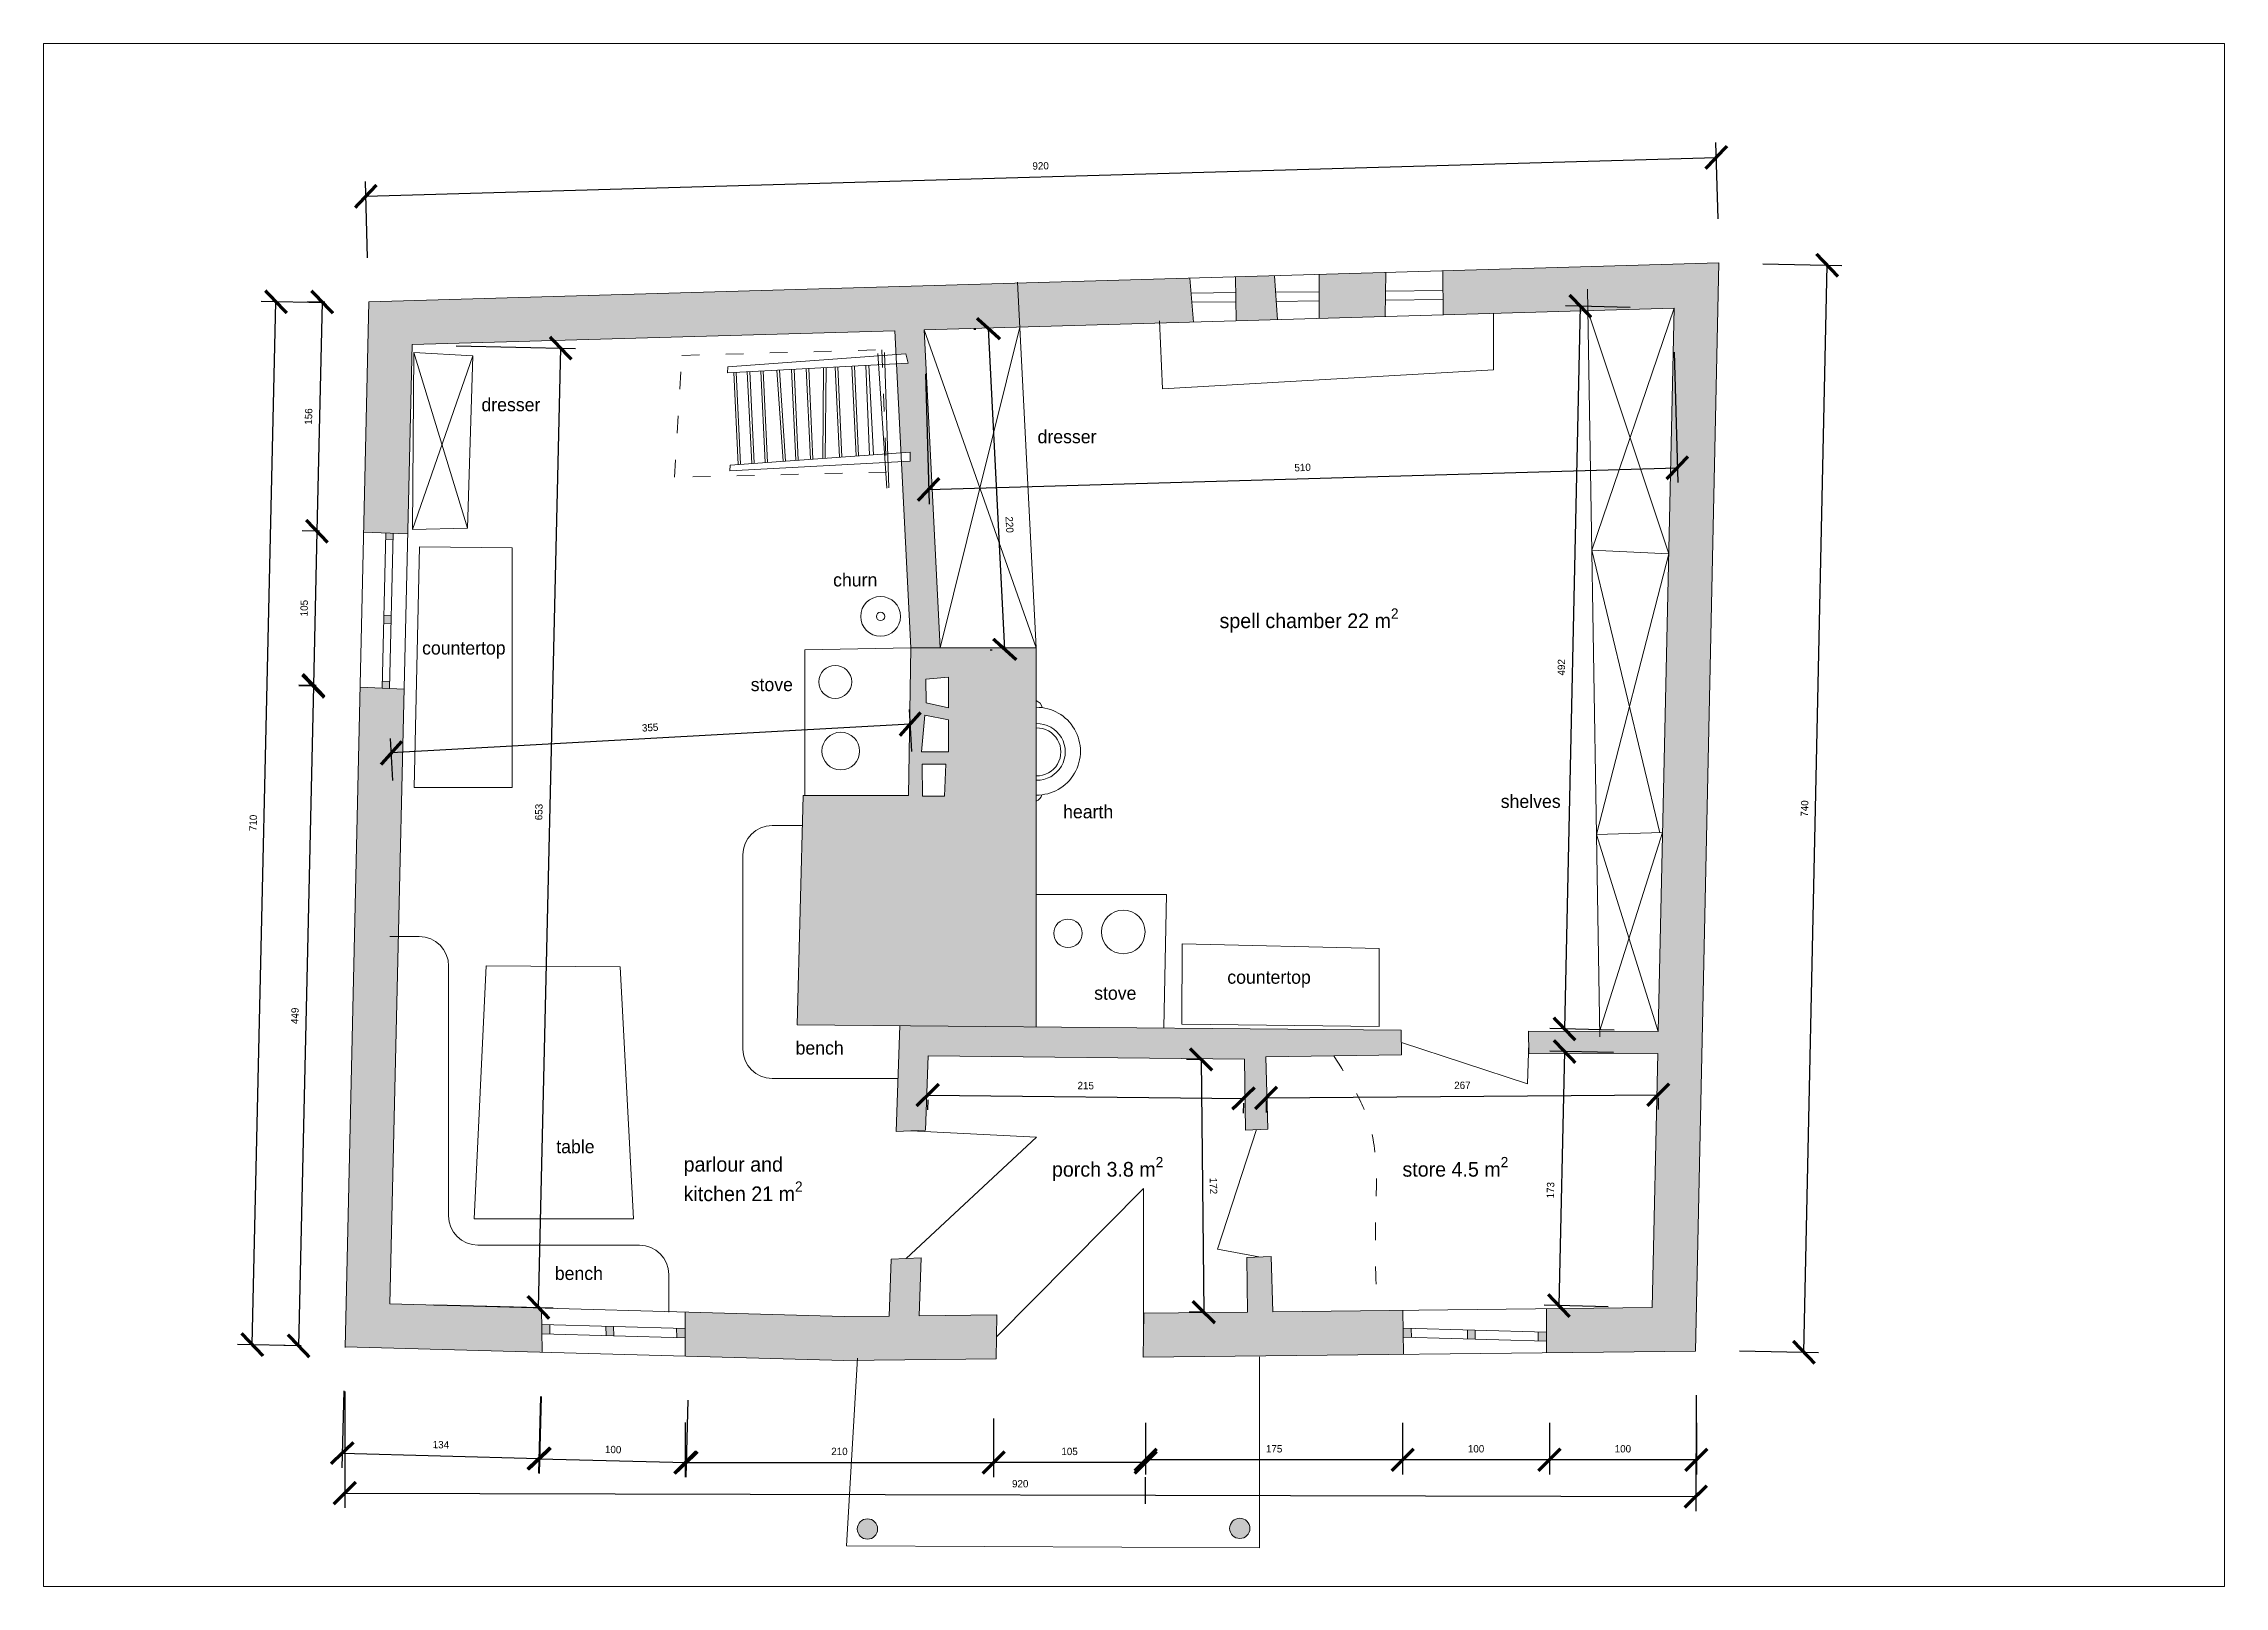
# Model space of a CAD drawing. Header units: centimetres. Extents: x 2280 to 32242, y -4577 to 2534.
# Drawn here: x 15532 to 17017, y 1484 to 2534 of the extents above; entities that cross this region are included whole.
import ezdxf

# ---------------------------------------------------------------- set-up
doc = ezdxf.new("R2010")
doc.units = ezdxf.units.CM
doc.linetypes.add('ACAD_ISO03W100', pattern=[30, 12, -18])
doc.layers.get('0').update_dxf_attribs({"lineweight": 15})
for name, color, linetype, lineweight in [('dim', 40, 'Continuous', 0), ('drzwi', 82, 'Continuous', 15), ('obiekty', 22, 'Continuous', 5), ('przerywana', 7, 'ACAD_ISO03W100', 0)]:
    doc.layers.add(name, color=color, linetype=linetype, lineweight=lineweight)
doc.styles.get("Standard").update_dxf_attribs({"font": 'cdm.shx'})
doc.dimstyles.new('mojje', dxfattribs={"dimtxt": 5, "dimasz": 15, "dimexe": 10, "dimexo": 30, "dimgap": 5, "dimtad": 1, "dimtxsty": 'Standard', "dimblk": 'ARCHTICK', "dimcen": 0, "dimadec": 0, "dimazin": 0, "dimtfac": 1, "dimtmove": 0, "dimatfit": 3, "dimldrblk": 'NONE', "dimfxl": 1, "dimarcsym": 2})

# ---------------------------------------------------------------- blocks, each defined once
blk = doc.blocks.new('_ArchTick')
at = {"color": 0, "linetype": 'ByBlock', "const_width": 0.15}
blk.add_lwpolyline([(-0.5, -0.5), (0.5, 0.5)], dxfattribs=at)
blk = doc.blocks.new('*D95')
at = {"layer": 'Defpoints', "color": 0, "transparency": 16777216}
for p in [(16672.9, 2384.8), (16746.7, 2383.2), (16657, 1644.9)]:
    blk.add_point(p, dxfattribs=at)
at = {"layer": 'dim', "color": 0, "lineweight": -2, "transparency": 16777216}
for p, q in [((16702.9, 2384.1), (16756.7, 2383)), ((16730.9, 1643.3), (16746.7, 2383.2)), ((16687, 1644.3), (16740.9, 1643.1))]:
    blk.add_line(p, q, dxfattribs=at)
at = {"layer": 'dim', "color": 0, "lineweight": -2, "transparency": 16777216, "xscale": 15, "yscale": 15, "zscale": 15}
for p, rotation in [((16746.7, 2383.2), 88.77032379273399), ((16730.9, 1643.3), 268.770323792734)]:
    blk.add_blockref('_ArchTick', p, dxfattribs=dict(at, rotation=rotation))
at = {"layer": 'dim', "color": 0, "transparency": 16777216, "insert": (16731.3, 2013.4), "char_height": 5, "attachment_point": 5, "rotation": 88.7703}
blk.add_mtext('740', dxfattribs=at)
blk = doc.blocks.new('_None')
blk = doc.blocks.new('*D96')
at = {"layer": 'Defpoints', "color": 0, "transparency": 16777216}
for p in [(16671.2, 2456.6), (16673.2, 2384.8), (15753.6, 2358.3)]:
    blk.add_point(p, dxfattribs=at)
at = {"layer": 'dim', "color": 0, "lineweight": -2, "transparency": 16777216}
for p, q in [((16672.4, 2414.8), (16670.9, 2466.6)), ((15751.6, 2430.1), (16671.2, 2456.6)), ((15752.8, 2388.3), (15751.3, 2440.1))]:
    blk.add_line(p, q, dxfattribs=at)
at = {"layer": 'dim', "color": 0, "lineweight": -2, "transparency": 16777216, "xscale": 15, "yscale": 15, "zscale": 15}
for p, rotation in [((16671.2, 2456.6), 1.646418013730476), ((15751.6, 2430.1), 181.6464180137305)]:
    blk.add_blockref('_ArchTick', p, dxfattribs=dict(at, rotation=rotation))
at = {"layer": 'dim', "color": 0, "transparency": 16777216, "insert": (16211.1, 2450.8), "char_height": 5, "attachment_point": 5, "rotation": 1.6464}
blk.add_mtext('920', dxfattribs=at)
blk = doc.blocks.new('*D97')
at = {"layer": 'Defpoints', "color": 0, "transparency": 16777216}
for p in [(15690.4, 2358.3), (15753.6, 2356.9), (15737.5, 1647)]:
    blk.add_point(p, dxfattribs=at)
at = {"layer": 'dim', "color": 0, "lineweight": -2, "transparency": 16777216}
for p, q in [((15674.3, 1648.5), (15690.4, 2358.3)), ((15723.6, 2357.5), (15680.4, 2358.5)), ((15707.5, 1647.7), (15664.3, 1648.7))]:
    blk.add_line(p, q, dxfattribs=at)
at = {"layer": 'dim', "color": 0, "lineweight": -2, "transparency": 16777216, "xscale": 15, "yscale": 15, "zscale": 15}
for p, rotation in [((15690.4, 2358.3), 88.70096166154403), ((15674.3, 1648.5), 268.7009616615441)]:
    blk.add_blockref('_ArchTick', p, dxfattribs=dict(at, rotation=rotation))
at = {"layer": 'dim', "color": 0, "transparency": 16777216, "insert": (15674.9, 2003.6), "char_height": 5, "attachment_point": 5, "rotation": 88.701}
blk.add_mtext('710', dxfattribs=at)
blk = doc.blocks.new('*D98')
at = {"layer": 'Defpoints', "color": 0, "transparency": 16777216}
for p in [(15737.5, 1646.6), (16657.5, 1644.2), (16657.2, 1545.1)]:
    blk.add_point(p, dxfattribs=at)
at = {"layer": 'dim', "color": 0, "lineweight": -2, "transparency": 16777216}
for p, q in [((15737.4, 1616.6), (15737.2, 1537.5)), ((16657.4, 1614.2), (16657.2, 1535.1)), ((15737.2, 1547.5), (16657.2, 1545.1))]:
    blk.add_line(p, q, dxfattribs=at)
at = {"layer": 'dim', "color": 0, "lineweight": -2, "transparency": 16777216, "xscale": 15, "yscale": 15, "zscale": 15}
for p, rotation in [((15737.2, 1547.5), 179.8489492448681), ((16657.2, 1545.1), 359.8489492448682)]:
    blk.add_blockref('_ArchTick', p, dxfattribs=dict(at, rotation=rotation))
at = {"layer": 'dim', "color": 0, "transparency": 16777216, "insert": (16197.2, 1553.8), "char_height": 5, "attachment_point": 5, "rotation": 359.8489}
blk.add_mtext('920', dxfattribs=at)
blk = doc.blocks.new('*D99')
at = {"layer": 'Defpoints', "color": 0, "transparency": 16777216}
for p in [(15737.5, 1647), (15871.4, 1643.3), (15869.4, 1571)]:
    blk.add_point(p, dxfattribs=at)
at = {"layer": 'dim', "color": 0, "lineweight": -2, "transparency": 16777216}
for p, q in [((15736.7, 1617.1), (15735.2, 1564.7)), ((15870.6, 1613.3), (15869.1, 1561)), ((15735.5, 1574.7), (15869.4, 1571))]:
    blk.add_line(p, q, dxfattribs=at)
at = {"layer": 'dim', "color": 0, "lineweight": -2, "transparency": 16777216, "xscale": 15, "yscale": 15, "zscale": 15}
for p, rotation in [((15735.5, 1574.7), 178.4098337400979), ((15869.4, 1571), 358.4098337400979)]:
    blk.add_blockref('_ArchTick', p, dxfattribs=dict(at, rotation=rotation))
at = {"layer": 'dim', "color": 0, "transparency": 16777216, "insert": (15802.7, 1580.4), "char_height": 5, "attachment_point": 5, "rotation": 358.4098}
blk.add_mtext('134', dxfattribs=at)
blk = doc.blocks.new('*D100')
at = {"layer": 'Defpoints', "color": 0, "transparency": 16777216}
for p in [(15871.7, 1643.3), (15971.6, 1640.8), (15969.8, 1568.3)]:
    blk.add_point(p, dxfattribs=at)
at = {"layer": 'dim', "color": 0, "lineweight": -2, "transparency": 16777216}
for p, q in [((15870.9, 1613.3), (15869.6, 1560.9)), ((15970.9, 1610.8), (15969.5, 1558.3)), ((15869.8, 1570.9), (15969.8, 1568.3))]:
    blk.add_line(p, q, dxfattribs=at)
at = {"layer": 'dim', "color": 0, "lineweight": -2, "transparency": 16777216, "xscale": 15, "yscale": 15, "zscale": 15}
for p, rotation in [((15869.8, 1570.9), 178.5312768202748), ((15969.8, 1568.3), 358.5312768202748)]:
    blk.add_blockref('_ArchTick', p, dxfattribs=dict(at, rotation=rotation))
at = {"layer": 'dim', "color": 0, "transparency": 16777216, "insert": (15920, 1577.1), "char_height": 5, "width": 31.5, "attachment_point": 5, "rotation": 358.5313}
blk.add_mtext('100', dxfattribs=at)
blk = doc.blocks.new('*D94')
at = {"layer": 'Defpoints', "color": 0, "transparency": 16777216}
for p in [(15753.6, 2357.3), (15718.3, 2202.1), (15750.1, 2201.4)]:
    blk.add_point(p, dxfattribs=at)
at = {"layer": 'dim', "color": 0, "lineweight": -2, "transparency": 16777216}
for p, q in [((15723.6, 2358), (15711.9, 2358.3)), ((15721.9, 2358.1), (15718.3, 2202.1)), ((15720.1, 2202.1), (15708.3, 2202.3))]:
    blk.add_line(p, q, dxfattribs=at)
at = {"layer": 'dim', "color": 0, "lineweight": -2, "transparency": 16777216, "xscale": 15, "yscale": 15, "zscale": 15}
for p, rotation in [((15721.9, 2358.1), 88.69345742368404), ((15718.3, 2202.1), 268.693457423684)]:
    blk.add_blockref('_ArchTick', p, dxfattribs=dict(at, rotation=rotation))
at = {"layer": 'dim', "color": 0, "transparency": 16777216, "insert": (15712.6, 2280.2), "char_height": 5, "attachment_point": 5, "rotation": 88.6935}
blk.add_mtext('156', dxfattribs=at)
blk = doc.blocks.new('*D101')
at = {"layer": 'Defpoints', "color": 0, "transparency": 16777216}
for p in [(15750.1, 2201.4), (15715.9, 2097.2), (15747.7, 2096.4)]:
    blk.add_point(p, dxfattribs=at)
at = {"layer": 'dim', "color": 0, "lineweight": -2, "transparency": 16777216}
for p, q in [((15720.1, 2202.1), (15708.3, 2202.4)), ((15718.3, 2202.1), (15715.9, 2097.2)), ((15717.7, 2097.1), (15705.9, 2097.4))]:
    blk.add_line(p, q, dxfattribs=at)
at = {"layer": 'dim', "color": 0, "lineweight": -2, "transparency": 16777216, "xscale": 15, "yscale": 15, "zscale": 15}
for p, rotation in [((15718.3, 2202.1), 88.70177862973921), ((15715.9, 2097.2), 268.7017786297392)]:
    blk.add_blockref('_ArchTick', p, dxfattribs=dict(at, rotation=rotation))
at = {"layer": 'dim', "color": 0, "transparency": 16777216, "insert": (15709.6, 2149.8), "char_height": 5, "attachment_point": 5, "rotation": 88.7018}
blk.add_mtext('105', dxfattribs=at)
blk = doc.blocks.new('*D102')
at = {"layer": 'Defpoints', "color": 0, "transparency": 16777216}
for p in [(15747.7, 2095.9), (15705.8, 1647.7), (15737.5, 1647)]:
    blk.add_point(p, dxfattribs=at)
at = {"layer": 'dim', "color": 0, "lineweight": -2, "transparency": 16777216}
for p, q in [((15715.9, 2096.6), (15705.8, 1647.7)), ((15717.7, 2096.6), (15705.9, 2096.8)), ((15707.5, 1647.7), (15695.8, 1648))]:
    blk.add_line(p, q, dxfattribs=at)
at = {"layer": 'dim', "color": 0, "lineweight": -2, "transparency": 16777216, "xscale": 15, "yscale": 15, "zscale": 15}
for p, rotation in [((15715.9, 2096.6), 88.70177862973888), ((15705.8, 1647.7), 268.7017786297389)]:
    blk.add_blockref('_ArchTick', p, dxfattribs=dict(at, rotation=rotation))
at = {"layer": 'dim', "color": 0, "transparency": 16777216, "insert": (15703.3, 1872.3), "char_height": 5, "attachment_point": 5, "rotation": 88.7018}
blk.add_mtext('449', dxfattribs=at)
blk = doc.blocks.new('*D103')
at = {"layer": 'Defpoints', "color": 0, "transparency": 16777216}
for p in [(16641.5, 2353.8), (16131.7, 2339.2), (16644.6, 2245.3)]:
    blk.add_point(p, dxfattribs=at)
at = {"layer": 'dim', "color": 0, "lineweight": -2, "transparency": 16777216}
for p, q in [((16642.4, 2323.9), (16644.9, 2235.3)), ((16132.6, 2309.2), (16135.1, 2220.6)), ((16134.8, 2230.6), (16644.6, 2245.3))]:
    blk.add_line(p, q, dxfattribs=at)
at = {"layer": 'dim', "color": 0, "lineweight": -2, "transparency": 16777216, "xscale": 15, "yscale": 15, "zscale": 15}
for p, rotation in [((16644.6, 2245.3), 1.646418013730437), ((16134.8, 2230.6), 181.6464180137304)]:
    blk.add_blockref('_ArchTick', p, dxfattribs=dict(at, rotation=rotation))
at = {"layer": 'dim', "color": 0, "transparency": 16777216, "insert": (16389.5, 2245.5), "char_height": 5, "attachment_point": 5, "rotation": 1.6464}
blk.add_mtext('510', dxfattribs=at)
blk = doc.blocks.new('*D104')
at = {"layer": 'Defpoints', "color": 0, "transparency": 16777216}
for p in [(16642.4, 2353.9), (16567.8, 1863.4), (16631.6, 1862)]:
    blk.add_point(p, dxfattribs=at)
at = {"layer": 'dim', "color": 0, "lineweight": -2, "transparency": 16777216}
for p, q in [((16578.6, 2355.3), (16567.8, 1863.4)), ((16612.5, 2354.5), (16568.6, 2355.5)), ((16601.6, 1862.6), (16557.8, 1863.6))]:
    blk.add_line(p, q, dxfattribs=at)
at = {"layer": 'dim', "color": 0, "lineweight": -2, "transparency": 16777216, "xscale": 15, "yscale": 15, "zscale": 15}
for p, rotation in [((16578.6, 2355.3), 88.74005853970274), ((16567.8, 1863.4), 268.7400585397028)]:
    blk.add_blockref('_ArchTick', p, dxfattribs=dict(at, rotation=rotation))
at = {"layer": 'dim', "color": 0, "transparency": 16777216, "insert": (16565.7, 2109.5), "char_height": 5, "attachment_point": 5, "rotation": 88.7401}
blk.add_mtext('492', dxfattribs=at)
blk = doc.blocks.new('*D105')
at = {"layer": 'Defpoints', "color": 0, "transparency": 16777216}
for p in [(16364.4, 1844.4), (16631.4, 1846.6), (16631.6, 1818.6)]:
    blk.add_point(p, dxfattribs=at)
at = {"layer": 'dim', "color": 0, "lineweight": -2, "transparency": 16777216}
for p, q in [((16364.6, 1816.4), (16631.6, 1818.6)), ((16364.7, 1814.4), (16364.7, 1806.4)), ((16631.6, 1816.6), (16631.7, 1808.6))]:
    blk.add_line(p, q, dxfattribs=at)
at = {"layer": 'dim', "color": 0, "lineweight": -2, "transparency": 16777216, "xscale": 15, "yscale": 15, "zscale": 15}
for p, rotation in [((16631.6, 1818.6), 0.4883345942167314), ((16364.6, 1816.4), 180.4883345942168)]:
    blk.add_blockref('_ArchTick', p, dxfattribs=dict(at, rotation=rotation))
at = {"layer": 'dim', "color": 0, "transparency": 16777216, "insert": (16498.3, 1825), "char_height": 5, "attachment_point": 5, "rotation": 0.4883}
blk.add_mtext('267', dxfattribs=at)
blk = doc.blocks.new('*D106')
at = {"layer": 'Defpoints', "color": 0, "transparency": 16777216}
for p in [(16631.3, 1846.6), (16564, 1675.1), (16627.5, 1673.7)]:
    blk.add_point(p, dxfattribs=at)
at = {"layer": 'dim', "color": 0, "lineweight": -2, "transparency": 16777216}
for p, q in [((16601.3, 1847.3), (16557.9, 1848.3)), ((16567.9, 1848), (16564, 1675.1)), ((16597.5, 1674.3), (16554, 1675.3))]:
    blk.add_line(p, q, dxfattribs=at)
at = {"layer": 'dim', "color": 0, "lineweight": -2, "transparency": 16777216, "xscale": 15, "yscale": 15, "zscale": 15}
for p, rotation in [((16567.9, 1848), 88.74005853970203), ((16564, 1675.1), 268.740058539702)]:
    blk.add_blockref('_ArchTick', p, dxfattribs=dict(at, rotation=rotation))
at = {"layer": 'dim', "color": 0, "transparency": 16777216, "insert": (16558.3, 1753.6), "char_height": 5, "attachment_point": 5, "rotation": 88.7401}
blk.add_mtext('173', dxfattribs=at)
blk = doc.blocks.new('*D107')
at = {"layer": 'Defpoints', "color": 0, "transparency": 16777216}
for p in [(16134.5, 1845.1), (16349.5, 1842.9), (16349.2, 1816.1)]:
    blk.add_point(p, dxfattribs=at)
at = {"layer": 'dim', "color": 0, "lineweight": -2, "transparency": 16777216}
for p, q in [((16134.2, 1815.1), (16134.1, 1808.4)), ((16134.2, 1818.4), (16349.2, 1816.1)), ((16349.2, 1812.9), (16349.1, 1806.1))]:
    blk.add_line(p, q, dxfattribs=at)
at = {"layer": 'dim', "color": 0, "lineweight": -2, "transparency": 16777216, "xscale": 15, "yscale": 15, "zscale": 15}
for p, rotation in [((16134.2, 1818.4), 179.4040303090692), ((16349.2, 1816.1), 359.4040303090691)]:
    blk.add_blockref('_ArchTick', p, dxfattribs=dict(at, rotation=rotation))
at = {"layer": 'dim', "color": 0, "transparency": 16777216, "insert": (16241.8, 1824.8), "char_height": 5, "attachment_point": 5, "rotation": 359.404}
blk.add_mtext('215', dxfattribs=at)
blk = doc.blocks.new('*D108')
at = {"layer": 'Defpoints', "color": 0, "transparency": 16777216}
for p in [(16350, 1842.9), (16322.2, 1670.6), (16351.9, 1670.9)]:
    blk.add_point(p, dxfattribs=at)
at = {"layer": 'dim', "color": 0, "lineweight": -2, "transparency": 16777216}
for p, q in [((16320, 1842.6), (16310.4, 1842.5)), ((16320.4, 1842.6), (16322.2, 1670.6)), ((16321.9, 1670.6), (16312.2, 1670.5))]:
    blk.add_line(p, q, dxfattribs=at)
at = {"layer": 'dim', "color": 0, "lineweight": -2, "transparency": 16777216, "xscale": 15, "yscale": 15, "zscale": 15}
for p, rotation in [((16320.4, 1842.6), 90.62013226773718), ((16322.2, 1670.6), 270.6201322677371)]:
    blk.add_blockref('_ArchTick', p, dxfattribs=dict(at, rotation=rotation))
at = {"layer": 'dim', "color": 0, "transparency": 16777216, "insert": (16328.8, 1756.5), "char_height": 5, "attachment_point": 5, "rotation": 270.6201}
blk.add_mtext('172', dxfattribs=at)
blk = doc.blocks.new('*D109')
at = {"layer": 'Defpoints', "color": 0, "transparency": 16777216}
for p in [(15783.2, 2329), (15884.3, 2326.7), (15768, 1676.2)]:
    blk.add_point(p, dxfattribs=at)
at = {"layer": 'dim', "color": 0, "lineweight": -2, "transparency": 16777216}
for p, q in [((15813.1, 2328.3), (15894.3, 2326.4)), ((15869.1, 1673.9), (15884.3, 2326.7)), ((15798, 1675.5), (15879.1, 1673.6))]:
    blk.add_line(p, q, dxfattribs=at)
at = {"layer": 'dim', "color": 0, "lineweight": -2, "transparency": 16777216, "xscale": 15, "yscale": 15, "zscale": 15}
for p, rotation in [((15884.3, 2326.7), 88.66713981412232), ((15869.1, 1673.9), 268.6671398141223)]:
    blk.add_blockref('_ArchTick', p, dxfattribs=dict(at, rotation=rotation))
at = {"layer": 'dim', "color": 0, "transparency": 16777216, "insert": (15869.4, 2011), "char_height": 5, "attachment_point": 5, "rotation": 88.6671}
blk.add_mtext('653', dxfattribs=at)
blk = doc.blocks.new('*D110')
at = {"layer": 'Defpoints', "color": 0, "transparency": 16777216}
for p in [(15769, 2051.2), (16125, 2022.3), (15771.7, 2002.5)]:
    blk.add_point(p, dxfattribs=at)
at = {"layer": 'dim', "color": 0, "lineweight": -2, "transparency": 16777216}
for p, q in [((16123.3, 2052.2), (16121.7, 2080.9)), ((16122.3, 2070.9), (15769, 2051.2)), ((15770, 2032.4), (15768.4, 2061.1))]:
    blk.add_line(p, q, dxfattribs=at)
at = {"layer": 'dim', "color": 0, "lineweight": -2, "transparency": 16777216, "xscale": 15, "yscale": 15, "zscale": 15}
for p, rotation in [((16122.3, 2070.9), 3.205373254630617), ((15769, 2051.2), 183.2053732546306)]:
    blk.add_blockref('_ArchTick', p, dxfattribs=dict(at, rotation=rotation))
at = {"layer": 'dim', "color": 0, "transparency": 16777216, "insert": (15945.2, 2068.5), "char_height": 5, "attachment_point": 5, "rotation": 3.2054}
blk.add_mtext('355', dxfattribs=at)
blk = doc.blocks.new('*D112')
at = {"layer": 'Defpoints', "color": 0, "transparency": 16777216}
for p in [(15969.1, 1625.5), (16179.1, 1625.5), (16179.1, 1568.3)]:
    blk.add_point(p, dxfattribs=at)
at = {"layer": 'dim', "color": 0, "lineweight": -2, "transparency": 16777216}
for p, q in [((15969.1, 1595.5), (15969.1, 1558.3)), ((16179.1, 1595.5), (16179.1, 1558.3)), ((15969.1, 1568.3), (16179.1, 1568.3))]:
    blk.add_line(p, q, dxfattribs=at)
at = {"layer": 'dim', "color": 0, "lineweight": -2, "transparency": 16777216, "xscale": 15, "yscale": 15, "zscale": 15, "rotation": 180}
blk.add_blockref('_ArchTick', (15969.1, 1568.3), dxfattribs=at)
at = {"layer": 'dim', "color": 0, "lineweight": -2, "transparency": 16777216, "xscale": 15, "yscale": 15, "zscale": 15}
blk.add_blockref('_ArchTick', (16179.1, 1568.3), dxfattribs=at)
at = {"layer": 'dim', "color": 0, "transparency": 16777216, "insert": (16074.1, 1575.8), "char_height": 5, "attachment_point": 5}
blk.add_mtext('210', dxfattribs=at)
blk = doc.blocks.new('*D113')
at = {"layer": 'Defpoints', "color": 0, "transparency": 16777216}
for p in [(16557.6, 1625.2), (16657.6, 1625.2), (16557.6, 1570.1)]:
    blk.add_point(p, dxfattribs=at)
at = {"layer": 'dim', "color": 0, "lineweight": -2, "transparency": 16777216}
for p, q in [((16557.6, 1595.2), (16557.6, 1560.1)), ((16657.6, 1595.2), (16657.6, 1560.1)), ((16657.6, 1570.1), (16557.6, 1570.1))]:
    blk.add_line(p, q, dxfattribs=at)
at = {"layer": 'dim', "color": 0, "lineweight": -2, "transparency": 16777216, "xscale": 15, "yscale": 15, "zscale": 15, "rotation": 180}
blk.add_blockref('_ArchTick', (16557.6, 1570.1), dxfattribs=at)
at = {"layer": 'dim', "color": 0, "lineweight": -2, "transparency": 16777216, "xscale": 15, "yscale": 15, "zscale": 15}
blk.add_blockref('_ArchTick', (16657.6, 1570.1), dxfattribs=at)
at = {"layer": 'dim', "color": 0, "transparency": 16777216, "insert": (16607.6, 1577.6), "char_height": 5, "attachment_point": 5}
blk.add_mtext('100', dxfattribs=at)
blk = doc.blocks.new('*D114')
at = {"layer": 'Defpoints', "color": 0, "transparency": 16777216}
for p in [(16457.6, 1625.2), (16557.6, 1625.2), (16457.6, 1570.1)]:
    blk.add_point(p, dxfattribs=at)
at = {"layer": 'dim', "color": 0, "lineweight": -2, "transparency": 16777216}
for p, q in [((16457.6, 1595.2), (16457.6, 1560.1)), ((16557.6, 1595.2), (16557.6, 1560.1)), ((16557.6, 1570.1), (16457.6, 1570.1))]:
    blk.add_line(p, q, dxfattribs=at)
at = {"layer": 'dim', "color": 0, "lineweight": -2, "transparency": 16777216, "xscale": 15, "yscale": 15, "zscale": 15, "rotation": 180}
blk.add_blockref('_ArchTick', (16457.6, 1570.1), dxfattribs=at)
at = {"layer": 'dim', "color": 0, "lineweight": -2, "transparency": 16777216, "xscale": 15, "yscale": 15, "zscale": 15}
blk.add_blockref('_ArchTick', (16557.6, 1570.1), dxfattribs=at)
at = {"layer": 'dim', "color": 0, "transparency": 16777216, "insert": (16507.6, 1577.6), "char_height": 5, "attachment_point": 5}
blk.add_mtext('100', dxfattribs=at)
blk = doc.blocks.new('*D115')
at = {"layer": 'Defpoints', "color": 0, "transparency": 16777216}
for p in [(16282.6, 1625.2), (16457.6, 1625.2), (16282.6, 1570.1)]:
    blk.add_point(p, dxfattribs=at)
at = {"layer": 'dim', "color": 0, "lineweight": -2, "transparency": 16777216}
for p, q in [((16282.6, 1595.2), (16282.6, 1560.1)), ((16457.6, 1595.2), (16457.6, 1560.1)), ((16457.6, 1570.1), (16282.6, 1570.1))]:
    blk.add_line(p, q, dxfattribs=at)
at = {"layer": 'dim', "color": 0, "lineweight": -2, "transparency": 16777216, "xscale": 15, "yscale": 15, "zscale": 15, "rotation": 180}
blk.add_blockref('_ArchTick', (16282.6, 1570.1), dxfattribs=at)
at = {"layer": 'dim', "color": 0, "lineweight": -2, "transparency": 16777216, "xscale": 15, "yscale": 15, "zscale": 15}
blk.add_blockref('_ArchTick', (16457.6, 1570.1), dxfattribs=at)
at = {"layer": 'dim', "color": 0, "transparency": 16777216, "insert": (16370.1, 1577.6), "char_height": 5, "attachment_point": 5}
blk.add_mtext('175', dxfattribs=at)
blk = doc.blocks.new('*D117')
at = {"layer": 'Defpoints', "color": 0, "transparency": 16777216}
for p in [(16179.1, 1568.3), (16179.1, 1568.3), (16282.6, 1570.1)]:
    blk.add_point(p, dxfattribs=at)
at = {"layer": 'dim', "color": 0, "lineweight": -2, "transparency": 16777216}
for p, q in [((16179.1, 1598.3), (16179.1, 1578.3)), ((16282.6, 1568.3), (16179.1, 1568.3)), ((16282.6, 1540.1), (16282.6, 1558.3))]:
    blk.add_line(p, q, dxfattribs=at)
at = {"layer": 'dim', "color": 0, "lineweight": -2, "transparency": 16777216, "xscale": 15, "yscale": 15, "zscale": 15, "rotation": 180}
blk.add_blockref('_ArchTick', (16179.1, 1568.3), dxfattribs=at)
at = {"layer": 'dim', "color": 0, "lineweight": -2, "transparency": 16777216, "xscale": 15, "yscale": 15, "zscale": 15}
blk.add_blockref('_ArchTick', (16282.6, 1568.3), dxfattribs=at)
at = {"layer": 'dim', "color": 0, "transparency": 16777216, "insert": (16230.8, 1575.8), "char_height": 5, "attachment_point": 5}
blk.add_mtext('105', dxfattribs=at)
blk = doc.blocks.new('*D119')
at = {"layer": 'Defpoints', "color": 0, "transparency": 16777216}
for p in [(16175.6, 2340), (16197, 2341.1), (16208.1, 2122.8)]:
    blk.add_point(p, dxfattribs=at)
at = {"layer": 'dim', "color": 0, "lineweight": -2, "transparency": 16777216}
for p, q in [((16167, 2339.5), (16165.6, 2339.5)), ((16186.7, 2121.7), (16175.6, 2340)), ((16178.1, 2121.2), (16176.7, 2121.2))]:
    blk.add_line(p, q, dxfattribs=at)
at = {"layer": 'dim', "color": 0, "lineweight": -2, "transparency": 16777216, "xscale": 15, "yscale": 15, "zscale": 15}
for p, rotation in [((16175.6, 2340), 92.91801572889324), ((16186.7, 2121.7), 272.9180157288932)]:
    blk.add_blockref('_ArchTick', p, dxfattribs=dict(at, rotation=rotation))
at = {"layer": 'dim', "color": 0, "transparency": 16777216, "insert": (16189.9, 2206.6), "char_height": 5, "attachment_point": 5, "rotation": 272.918}
blk.add_mtext('220', dxfattribs=at)

msp = doc.modelspace()

# ---------------------------------------------------------------- hatches: boundary and pattern name
h = msp.add_hatch(color=256)
h.dxf.hatch_style = 1
h.paths.add_polyline_path([(15871.221, 1673.341), (15767.961, 1676.208), (15777.695, 2094.589), (15747.667, 2095.894), (15737.495, 1647.042), (15871.669, 1643.317)])
h.paths.add_polyline_path([(16181.33, 1668.796), (16128.402, 1668.197), (16129.761, 1707.609), (16109.428, 1706.757), (16107.99, 1667.967), (16077.319, 1667.62), (15969.064, 1670.625), (15969.064, 1640.614), (16077.072, 1637.615), (16180.788, 1638.787)])
h.paths.add_polyline_path([(16456.714, 1862.552), (16115.314, 1865.546), (16112.647, 1793.601), (16132.754, 1794.444), (16134.502, 1845.144), (16350.031, 1842.902), (16350.554, 1794.52), (16365.739, 1795.156), (16364.404, 1844.365), (16456.909, 1845.676)])
h.paths.add_polyline_path([(16457.813, 1671.921), (16369.109, 1670.918), (16368.088, 1708.546), (16351.492, 1707.85), (16351.894, 1670.723), (16281.366, 1669.926), (16280.824, 1639.918), (16458.261, 1641.924)])
h.paths.add_polyline_path([(16672.918, 2384.758), (16485.062, 2379.358), (16485.27, 2349.352), (16642.443, 2353.87), (16631.617, 1861.633), (16543.361, 1861.851), (16543.54, 1846.414), (16631.287, 1846.639), (16627.487, 1673.838), (16555.651, 1673.026), (16555.651, 1643.024), (16657.038, 1644.17)])
h.paths.add_polyline_path([(16312.769, 2374.406), (15753.614, 2358.334), (15750.058, 2201.419), (15780.159, 2200.465), (15783.153, 2329.171), (16111.727, 2338.615), (16112.56, 2322.273), (16119.236, 2322.758), (16120.787, 2316.548), (16112.873, 2316.122), (16115.962, 2255.529), (16122.363, 2255.988), (16122.363, 2249.778), (16116.272, 2249.45), (16122.729, 2122.755), (16142.703, 2122.755), (16131.723, 2339.19), (16315.216, 2344.464)])
h.paths.add_polyline_path([(16370.35, 2376.061), (16343.811, 2375.298), (16344.152, 2345.296), (16372.305, 2346.105)])
h.paths.add_polyline_path([(16446.192, 2378.241), (16400.814, 2376.937), (16400.814, 2346.924), (16445.625, 2348.212)])
h = msp.add_hatch(color=256)
h.dxf.hatch_style = 1
h.paths.add_polyline_path([(16208.086, 1954.819), (16208.086, 2122.755), (16122.729, 2122.755), (16121.122, 2022.258), (16049.37, 2022.258), (16045.374, 1866.16), (16208.086, 1864.732)])
h.paths.add_polyline_path([(16130.694, 2021.803), (16130.389, 2043.699), (16146.52, 2043.699), (16145.607, 2021.803)], flags=16)
h.paths.add_polyline_path([(16130.085, 2051.91), (16132.216, 2076.848), (16148.346, 2073.807), (16148.346, 2051.91)], flags=16)
h.paths.add_polyline_path([(16148.346, 2082.018), (16133.129, 2085.363), (16132.824, 2101.481), (16148.346, 2102.698)], flags=16)
h.paths.add_polyline_path([(15770.105, 2200.784), (15765.109, 2200.942), (15765.013, 2196.798), (15770.01, 2196.581)])
h.paths.add_polyline_path([(15768.838, 2144.721), (15763.822, 2144.939), (15763.698, 2139.537), (15768.716, 2139.319)])
h.paths.add_polyline_path([(15767.822, 2099.776), (15762.79, 2099.995), (15762.681, 2095.241), (15767.715, 2095.023)])
h.paths.add_polyline_path([(15876.838, 1662.013), (15871.388, 1662.164), (15871.482, 1655.882), (15876.932, 1655.73)])
h.paths.add_polyline_path([(15920.317, 1660.806), (15915.089, 1660.951), (15915.183, 1654.669), (15920.411, 1654.523)])
h.paths.add_polyline_path([(15969.064, 1659.452), (15963.184, 1659.616), (15963.277, 1653.333), (15969.064, 1653.173)])
h.paths.add_polyline_path([(16463.444, 1659.66), (16457.994, 1659.811), (16458.088, 1653.529), (16463.538, 1653.378)])
h.paths.add_polyline_path([(16506.923, 1658.453), (16501.695, 1658.598), (16501.789, 1652.316), (16507.017, 1652.171)])
h.paths.add_polyline_path([(16555.651, 1657.1), (16549.79, 1657.263), (16549.884, 1650.981), (16555.651, 1650.821)])
at = {"layer": 'dim'}
h = msp.add_hatch(color=7, dxfattribs=at)
h.dxf.hatch_style = 1
h.paths.add_polyline_path([(16339.798, 1523.451, 1), (16353.597, 1523.451, 1)])
h.paths.add_polyline_path([(16100.07, 1523.031, 1), (16086.271, 1523.031, 1)])

# ---------------------------------------------------------------- linework, layer by layer
for p, q in [((16370.35, 2376.061), (16372.305, 2346.105)), ((16400.814, 2376.937), (16400.814, 2346.924)), ((16446.192, 2378.241), (16445.625, 2348.212)), ((16485.062, 2379.358), (16485.27, 2349.352)), ((16312.769, 2374.406), (16315.216, 2344.464)), ((16343.811, 2375.298), (16344.152, 2345.296)), ((16142.703, 2122.755), (16131.723, 2339.19)), ((16120.787, 2316.548), (16119.236, 2322.758)), ((16122.363, 2249.778), (16122.363, 2255.988)), ((15750.058, 2201.419), (15780.159, 2200.465)), ((16121.122, 2022.258), (16122.729, 2122.755)), ((16122.729, 2122.755), (16208.086, 2122.755)), ((16208.086, 2122.755), (16208.086, 1954.819)), ((15747.667, 2095.894), (15777.695, 2094.589)), ((16148.346, 2102.698), (16132.824, 2101.481)), ((16132.824, 2101.481), (16133.129, 2085.363)), ((16148.346, 2082.018), (16148.346, 2102.698)), ((16133.129, 2085.363), (16148.346, 2082.018)), ((16132.216, 2076.848), (16130.085, 2051.91)), ((16148.346, 2073.807), (16132.216, 2076.848)), ((16148.346, 2051.91), (16148.346, 2073.807)), ((16130.085, 2051.91), (16148.346, 2051.91)), ((16130.389, 2043.699), (16146.52, 2043.699)), ((16130.694, 2021.803), (16130.389, 2043.699)), ((16146.52, 2043.699), (16145.607, 2021.803)), ((16045.374, 1866.16), (16049.37, 2022.258)), ((16049.37, 2022.258), (16121.122, 2022.258)), ((16145.607, 2021.803), (16130.694, 2021.803)), ((16208.086, 1954.819), (16208.086, 1864.918)), ((16045.374, 1866.16), (16456.714, 1862.552)), ((16112.647, 1793.601), (16115.323, 1865.807)), ((16543.361, 1861.851), (16631.617, 1861.633)), ((16134.502, 1845.144), (16132.754, 1794.444)), ((16350.031, 1842.902), (16134.502, 1845.144)), ((16364.404, 1844.365), (16456.909, 1845.676)), ((16365.739, 1795.156), (16364.404, 1844.365)), ((16543.54, 1846.414), (16631.287, 1846.639)), ((16351.894, 1670.723), (16351.492, 1707.85)), ((16369.109, 1670.918), (16368.088, 1708.546)), ((16107.99, 1667.967), (16109.428, 1706.757)), ((16129.761, 1707.609), (16128.402, 1668.197)), ((15871.221, 1673.341), (15871.669, 1643.317)), ((15969.064, 1670.625), (15969.064, 1640.614)), ((16457.813, 1671.921), (16458.261, 1641.924)), ((16555.651, 1673.026), (16555.651, 1643.024))]:
    msp.add_line(p, q)
for points in [[(16456.909, 1845.676), (16456.714, 1862.552)], [(16543.361, 1861.851), (16543.54, 1846.414)], [(16112.647, 1793.601), (16132.754, 1794.444)], [(16368.088, 1708.546), (16351.492, 1707.85)], [(16129.761, 1707.609), (16109.428, 1706.757)], [(16128.402, 1668.197), (16181.33, 1668.796)], [(16180.788, 1638.787), (16181.33, 1668.796)], [(16281.366, 1669.926), (16280.824, 1639.918)], [(16281.366, 1669.926), (16351.894, 1670.723)]]:
    msp.add_lwpolyline(points)
at = {"layer": 'drzwi'}
for p, q in [((15765.109, 2200.942), (15762.681, 2095.241)), ((15770.105, 2200.784), (15767.715, 2095.023)), ((15765.013, 2196.798), (15770.01, 2196.581)), ((15763.698, 2139.537), (15768.716, 2139.319)), ((15763.822, 2144.939), (15768.838, 2144.721)), ((15762.79, 2099.995), (15767.822, 2099.776)), ((16350.554, 1794.52), (16350.031, 1842.902)), ((16456.811, 1854.114), (16542.691, 1825.987)), ((16542.691, 1825.987), (16543.45, 1854.133)), ((16208.319, 1789.684), (16119.594, 1707.183)), ((16122.701, 1794.022), (16208.319, 1789.684)), ((16358.147, 1794.838), (16331.44, 1713.478)), ((16281.095, 1754.819), (16181.059, 1653.791)), ((16281.095, 1654.922), (16281.095, 1754.819)), ((16331.44, 1713.478), (16359.79, 1708.198)), ((15876.838, 1662.013), (15876.932, 1655.73)), ((15915.089, 1660.951), (15915.183, 1654.669)), ((15920.317, 1660.806), (15920.411, 1654.523)), ((15963.184, 1659.616), (15963.277, 1653.333)), ((16463.444, 1659.66), (16463.538, 1653.378)), ((16501.695, 1658.598), (16501.789, 1652.316)), ((16506.923, 1658.453), (16507.017, 1652.171)), ((16549.79, 1657.263), (16549.884, 1650.981))]:
    msp.add_line(p, q, dxfattribs=at)
msp.add_lwpolyline([(15532.178, 2533.989), (17017.178, 2533.989), (17017.178, 1483.989), (15532.178, 1483.989)], close=True, dxfattribs=at)
for points in [[(16313.598, 2364.269), (16343.933, 2364.579)], [(16371.081, 2364.857), (16400.814, 2365.161)], [(16445.954, 2365.622), (16485.154, 2366.023)], [(16314.11, 2357.997), (16344.005, 2358.303)], [(16371.491, 2358.584), (16400.814, 2358.883)], [(16445.835, 2359.343), (16485.198, 2359.746)], [(16350.554, 1794.52), (16365.739, 1795.156)], [(15871.388, 1662.164), (15969.064, 1659.452)], [(15871.482, 1655.882), (15969.064, 1653.173)], [(16457.994, 1659.811), (16555.651, 1657.1)], [(16458.088, 1653.529), (16555.651, 1650.821)]]:
    msp.add_lwpolyline(points, dxfattribs=at)
at = {"layer": 'obiekty'}
for p, q in [((16208.086, 2122.755), (16195.404, 2371.546)), ((16591.784, 1857.984), (16583.432, 2366.8)), ((16519.492, 2311.899), (16519.492, 2350.335)), ((16583.672, 2352.18), (16638.766, 2186.662)), ((16642.443, 2353.87), (16586.348, 2189.166)), ((16122.729, 2122.755), (16111.727, 2338.615)), ((16131.723, 2339.19), (16208.086, 2122.755)), ((16196.958, 2341.065), (16142.703, 2122.755)), ((16292.12, 2345.296), (16293.985, 2299.06)), ((15784.19, 2323.749), (15783.303, 2203.259)), ((15824.354, 2321.409), (15783.303, 2203.259)), ((15824.354, 2321.409), (15784.19, 2323.749)), ((15784.19, 2323.749), (15820.758, 2204.16)), ((15820.758, 2204.16), (15824.354, 2321.409)), ((16119.236, 2322.758), (15998.187, 2313.962)), ((16100.277, 2323.178), (16106.303, 2231.459)), ((16107.824, 2231.634), (16104.71, 2323.684)), ((15997.911, 2309.932), (16120.787, 2316.548)), ((15998.187, 2313.962), (15997.911, 2309.932)), ((16002.089, 2310.157), (16005.204, 2247.582)), ((16006.75, 2247.693), (16003.876, 2310.254)), ((16011.339, 2310.655), (16014.447, 2248.245)), ((16015.996, 2248.356), (16013.13, 2310.752)), ((16020.458, 2311.146), (16023.558, 2248.899)), ((16025.106, 2249.01), (16022.247, 2311.243)), ((16031.548, 2311.743), (16035.705, 2249.77)), ((16037.256, 2249.882), (16033.339, 2311.84)), ((16041.408, 2312.274), (16044.489, 2250.401)), ((16046.043, 2250.512), (16043.201, 2312.371)), ((16051.353, 2312.81), (16054.425, 2251.114)), ((16055.977, 2251.225), (16053.143, 2312.906)), ((16063.274, 2313.452), (16062.825, 2251.716)), ((16064.384, 2251.828), (16065.07, 2313.548)), ((16071.103, 2313.873), (16074.158, 2252.53)), ((16075.715, 2252.641), (16072.898, 2313.97)), ((16082.459, 2314.484), (16085.504, 2253.344)), ((16087.059, 2253.455), (16084.251, 2314.581)), ((16092.043, 2315), (16094.551, 2253.993)), ((16097.253, 2254.187), (16094.073, 2315.11)), ((16293.985, 2299.06), (16519.492, 2311.899)), ((15999.487, 2243.162), (16122.363, 2249.778)), ((15999.763, 2247.192), (15999.487, 2243.162)), ((16122.363, 2255.988), (15999.763, 2247.192)), ((15783.303, 2203.259), (15820.758, 2204.16)), ((15784.414, 2027.776), (15788.04, 2191.572)), ((15788.04, 2191.572), (15851.144, 2190.847)), ((15851.144, 2190.847), (15851.144, 2027.776)), ((16586.348, 2189.166), (16638.766, 2186.662)), ((16586.348, 2189.166), (16632.823, 1996.95)), ((16589.521, 1995.826), (16638.766, 2186.662)), ((16122.729, 2122.755), (16050.582, 2121.338)), ((16050.582, 2121.338), (16050.582, 2022.258)), ((15851.144, 2027.776), (15784.414, 2027.776)), ((16028.318, 2001.811), (16048.847, 2001.811)), ((16589.521, 1995.826), (16634.594, 1996.996)), ((16589.521, 1995.826), (16631.617, 1861.633)), ((16591.722, 1861.742), (16634.594, 1996.996)), ((16008.318, 1849.704), (16008.318, 1981.811)), ((16208.086, 1954.819), (16296.751, 1954.819)), ((16296.751, 1954.819), (16294.906, 1864.356)), ((15767.961, 1926.208), (15787.961, 1926.208)), ((16307.472, 1921.38), (16307.159, 1866.563)), ((16441.702, 1918.106), (16307.472, 1921.38)), ((16441.702, 1864.94), (16441.702, 1918.106)), ((15807.961, 1906.208), (15807.961, 1736.208)), ((15833.502, 1906.291), (15825.331, 1734.087)), ((15924.871, 1905.548), (15833.502, 1906.291)), ((15933.785, 1734.087), (15924.871, 1905.548)), ((16307.159, 1866.563), (16441.702, 1864.94)), ((16113.985, 1829.704), (16028.318, 1829.704)), ((15825.331, 1734.087), (15933.785, 1734.087)), ((15827.961, 1716.208), (15937.961, 1716.208)), ((15957.961, 1696.208), (15957.961, 1670.625)), ((16086.405, 1639.389), (16078.859, 1511.503)), ((16360.078, 1510.278), (16360.078, 1640.176)), ((16078.859, 1511.503), (16360.078, 1510.278))]:
    msp.add_line(p, q, dxfattribs=at)
for points in [[(16280.824, 1639.918), (16657.038, 1644.17), (16672.918, 2384.758), (15753.614, 2358.334), (15737.485, 1646.595)], [(16631.617, 1861.633), (16642.443, 2353.87), (16131.723, 2339.19)], [(16111.727, 2338.615), (15783.153, 2329.171), (15767.961, 1676.208), (16077.319, 1667.62), (16107.99, 1667.967)], [(16369.109, 1670.918), (16627.487, 1673.838), (16631.287, 1846.639)], [(15737.485, 1647.042), (16077.072, 1637.615), (16180.788, 1638.787)]]:
    msp.add_lwpolyline(points, dxfattribs=at)
for centre, radius in [((16102.108, 2144.188), 13.535), ((16102.108, 2144.188), 2.882), ((16071.234, 2099.566), 11.241), ((16074.981, 2052.497), 12.847), ((16229.73, 1928.45), 9.695), ((16267.351, 1929.426), 14.885), ((16093.17, 1523.031), 6.9), ((16346.698, 1523.451), 6.9)]:
    msp.add_circle(centre, radius, dxfattribs=at)
for centre, radius, start, end in [((16205.739, 2080.887), 6.448, 10.433563, 68.654447), ((16208.304, 2052.402), 29.893, 269.583237, 90.416763), ((16208.579, 2051.94), 19.29, 268.536198, 91.463802), ((16208.579, 2051.94), 16.29, 268.266539, 91.733461), ((16205.739, 2024.434), 6.448, 291.345553, 344.705254), ((16028.318, 1981.811), 20, 90, 180), ((15787.961, 1906.208), 20, 0, 90), ((16028.318, 1849.704), 20, 180, 270), ((15827.961, 1736.208), 20, 180, 270), ((15937.961, 1696.208), 20, 0, 90)]:
    msp.add_arc(centre, radius, start, end, dxfattribs=at)
at = {"layer": 'przerywana'}
msp.add_lwpolyline([(15966.807, 2321.755), (16103.019, 2325.616), (16106.214, 2242.367), (15961.786, 2238.826)], close=True, dxfattribs=at)
msp.add_spline([(16410.656, 1845.02), (16435.036, 1798.539), (16439.115, 1729.243), (16440.135, 1671.921)], degree=3, dxfattribs=at)

# ---------------------------------------------------------------- texts
at = {"layer": 'dim', "attachment_point": 1}
for s, width, insert, char_height in [('\\A1;{\\Fcdm_nc|c238;dresser}', 132.49912, (15830.317, 2292.769), 9), ('\\A1;{\\Fcdm_nc|c238;dresser}', 132.49912, (16209.006, 2271.002), 9), ('\\A1;{\\Fcdm_nc|c238;churn}', 132.49912, (16069.783, 2173.54), 9), ('\\A1;{\\Fcdm_nc|c238;spell chamber 22 m\\H0.7x;\\S2^ ;}', 132.49912, (16332.918, 2149.579), 10), ('\\A1;{\\Fcdm_nc|c238;countertop}', 132.49912, (15789.893, 2127.208), 9), ('\\A1;{\\Fcdm_nc|c238;stove}', 132.49912, (16013.669, 2102.301), 9), ('\\A1;{\\Fcdm_nc|c238;shelves}', 132.49912, (16524.415, 2022.761), 9), ('\\A1;{\\Fcdm_nc|c238;hearth}', 132.49912, (16226.404, 2015.737), 9), ('\\A1;{\\Fcdm_nc|c238;countertop}', 132.49912, (16338.217, 1903.139), 9), ('\\A1;{\\Fcdm_nc|c238;stove}', 132.49912, (16247.555, 1892.247), 9), ('\\A1;{\\Fcdm_nc|c238;bench}', 132.49912, (16044.226, 1854.982), 9), ('\\A1;{\\Fcdm_nc|c238;table}', 132.49912, (15881.255, 1787.809), 9), ('\\A1;{\\Fcdm_nc|c238;parlour and kitchen 21 m\\H0.7x;\\S2^ ;}', 110.85576, (15967.993, 1776.243), 10), ('\\A1;{\\Fcdm_nc|c238;porch 3.8 m\\H0.7x;\\S2^ ;}', 118.74812, (16218.797, 1776.243), 10), ('\\A1;{\\Fcdm_nc|c238;store 4.5 m\\H0.7x;\\S2^ ;}', 132.73363, (16457.473, 1776.243), 10), ('\\A1;{\\Fcdm_nc|c238;bench}', 132.49912, (15880.274, 1701.508), 9)]:
    msp.add_mtext_dynamic_manual_height_columns(s, width=width, gutter_width=12.5, heights=[0], dxfattribs=dict(at, insert=insert, char_height=char_height))

# ---------------------------------------------------------------- dimensions: what is measured, and where the dimension line sits
at = {"layer": 'dim'}
for p1, p2, distance, picture, middle in [((15753.614, 2358.334), (16673.235, 2384.767), 71.832, '*D96', (16211.145, 2450.849)), ((16657.038, 1644.93), (16672.918, 2384.758), -73.838, '*D95', (16731.3, 2013.42)), ((15737.485, 1647.042), (15753.581, 2356.86), 63.16, '*D97', (15674.891, 2003.553)), ((15753.614, 2357.334), (15750.057, 2201.374), -31.749, '*D94', (15712.597, 2280.249)), ((16642.443, 2353.87), (16631.625, 1861.988), -63.852, '*D104', (16565.699, 2109.498)), ((16131.723, 2339.19), (16641.513, 2353.843), -108.608, '*D103', (16389.523, 2245.45)), ((15750.058, 2201.419), (15747.679, 2096.446), -31.749, '*D101', (15709.63, 2149.822)), ((15747.667, 2095.894), (15737.494, 1647.009), -31.749, '*D102', (15703.341, 1872.341)), ((16134.502, 1845.144), (16349.491, 1842.908), -26.769, '*D107', (16241.796, 1824.758)), ((15737.485, 1647.042), (15871.433, 1643.324), -72.352, '*D99', (15802.659, 1580.356)), ((15737.485, 1646.595), (16657.482, 1644.169), -99.046, '*D98', (16197.242, 1553.836))]:
    dim = msp.add_aligned_dim(p1=p1, p2=p2, distance=distance, dimstyle='mojje', dxfattribs=at)
    dim.commit()
    dim.dimension.update_dxf_attribs({"geometry": picture, "text_midpoint": middle})
dim = msp.add_linear_dim(base=(16175.587, 2339.975), p1=(16208.086, 2122.755), p2=(16196.958, 2341.065), angle=92.918016, text='220', dimstyle='mojje', dxfattribs=at)
dim.commit()
dim.dimension.update_dxf_attribs({"geometry": '*D119', "text_midpoint": (16182.406, 2206.181), "dimtype": 161})
for base, p1, p2, angle, picture, middle in [((15884.293, 2326.678), (15767.961, 1676.208), (15783.15, 2329.031), 88.66714, '*D109', (15876.944, 2010.826)), ((16564.047, 1675.076), (16631.287, 1846.639), (16627.483, 1673.681), 268.740059, '*D106', (16565.77, 1753.436)), ((16322.232, 1670.591), (16350.031, 1842.902), (16351.892, 1670.912), 270.620132, '*D108', (16321.303, 1756.435)), ((16631.633, 1818.635), (16364.404, 1844.365), (16631.394, 1846.64), 0.488335, '*D105', (16498.377, 1817.5))]:
    dim = msp.add_linear_dim(base=base, p1=p1, p2=p2, angle=angle, dimstyle='mojje', dxfattribs=at)
    dim.commit()
    dim.dimension.update_dxf_attribs({"geometry": picture, "text_midpoint": middle, "dimtype": 161})
for p1, p2, distance, text, picture, middle in [((16125.018, 2022.258), (15771.682, 2002.47), -48.758, '355', '*D110', (15945.204, 2068.534)), ((15871.669, 1643.317), (15971.642, 1640.754), -72.49, '100', '*D100', (15919.99, 1577.068))]:
    dim = msp.add_aligned_dim(p1=p1, p2=p2, distance=distance, text=text, dimstyle='mojje', dxfattribs=at)
    dim.commit()
    dim.dimension.update_dxf_attribs({"geometry": picture, "text_midpoint": middle})
for base, p1, p2, picture, middle in [((16179.064, 1568.302), (15969.064, 1625.524), (16179.064, 1625.524), '*D112', (16074.064, 1575.802)), ((16282.598, 1570.059), (16457.598, 1625.248), (16282.598, 1625.248), '*D115', (16370.098, 1577.559)), ((16457.598, 1570.059), (16557.598, 1625.248), (16457.598, 1625.248), '*D114', (16507.598, 1577.559)), ((16557.598, 1570.059), (16657.598, 1625.248), (16557.598, 1625.248), '*D113', (16607.598, 1577.559))]:
    dim = msp.add_linear_dim(base=base, p1=p1, p2=p2, dimstyle='mojje', dxfattribs=at)
    dim.commit()
    dim.dimension.update_dxf_attribs({"geometry": picture, "text_midpoint": middle})
dim = msp.add_linear_dim(base=(16179.064, 1568.302), p1=(16282.598, 1570.059), p2=(16179.064, 1568.302), text='105', dimstyle='mojje', dxfattribs=at)
dim.commit()
dim.dimension.update_dxf_attribs({"geometry": '*D117', "text_midpoint": (16230.831, 1575.802)})

doc.saveas('drawing.dxf')
